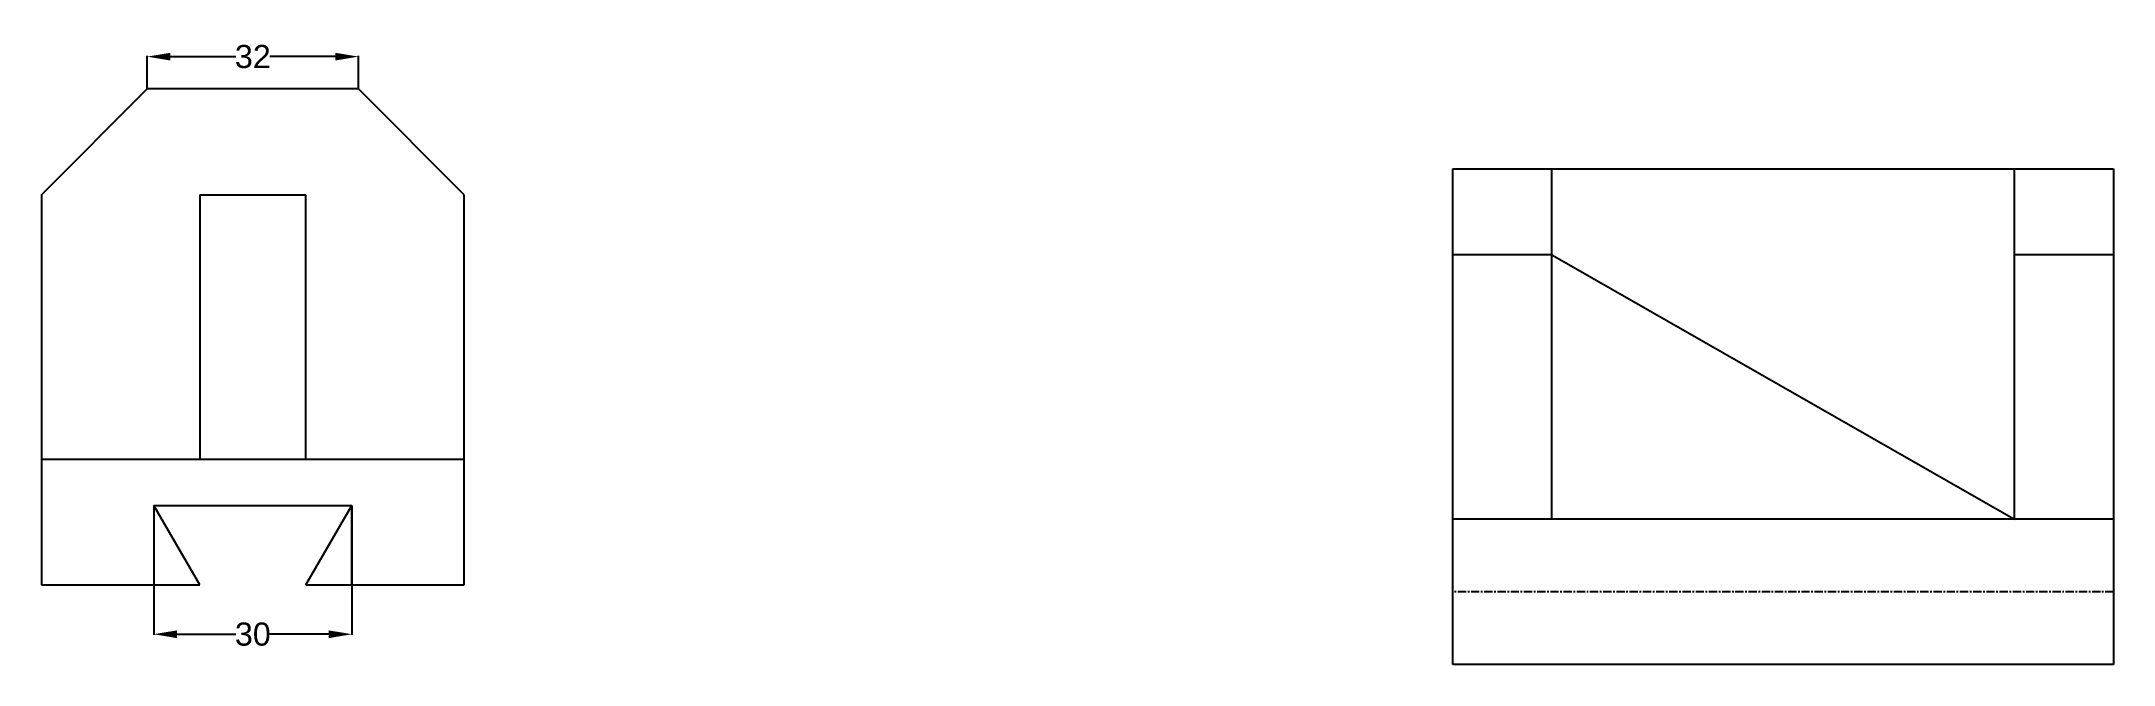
# Model space of a CAD drawing. Header units: inches. Extents: x 50 to 364, y 164 to 258.
import ezdxf

# ---------------------------------------------------------------- set-up
doc = ezdxf.new("R2010")
doc.units = ezdxf.units.IN
doc.header["$MEASUREMENT"] = 0
doc.linetypes.add('CENTER', pattern=[2, 1.25, -0.25, 0.25, -0.25])
doc.layers.get('Defpoints').update_dxf_attribs({"linetype": 'CENTER'})
doc.layers.add('Layer1', color=7, linetype='CENTER')
doc.styles.get("Standard").update_dxf_attribs({"font": 'arial.ttf'})
doc.dimstyles.new('AM_ANSI', dxfattribs={"dimtxt": 3.5, "dimasz": 3.5, "dimexe": 0.1, "dimexo": 0.05, "dimgap": 0.06, "dimtad": 0, "dimtih": 1, "dimtoh": 1, "dimdec": 0, "dimzin": 7, "dimdsep": 46, "dimtxsty": 'Standard', "dimcen": 0, "dimclrd": 256, "dimclre": 256, "dimclrt": 2, "dimadec": 0, "dimazin": 2, "dimtp": 0.1, "dimtm": 0.1, "dimtfac": 0.71, "dimtdec": 0, "dimtofl": 0, "dimtmove": 0, "dimatfit": 3, "dimfxl": 1, "dimtolj": 1, "dimtzin": 7, "dimlwd": -1, "dimlwe": -1, "dimarcsym": 1})

# ---------------------------------------------------------------- blocks, each defined once
blk = doc.blocks.new('*D5')
at = {"linetype": 'ByBlock', "transparency": 16777216}
for p, q in [((67.41, 187.59), (67.41, 168.05)), ((97.41, 187.59), (97.41, 168.05)), ((70.91, 168.15), (79.85, 168.15)), ((93.91, 168.15), (84.97, 168.15))]:
    blk.add_line(p, q, dxfattribs=at)
at = {"transparency": 16777216}
for points in [[(70.91, 168.73), (70.91, 167.56), (67.41, 168.15)], [(93.91, 168.73), (93.91, 167.56), (97.41, 168.15)]]:
    blk.add_solid(points, dxfattribs=at)
at = {"layer": 'Defpoints', "color": 0, "transparency": 16777216}
for p in [(67.41, 187.64), (97.41, 187.64), (97.41, 168.15)]:
    blk.add_point(p, dxfattribs=at)
at = {"color": 2, "transparency": 16777216, "insert": (82.41, 168.15), "char_height": 3.5, "attachment_point": 5}
blk.add_mtext('\\A1;30', dxfattribs=at)
blk = doc.blocks.new('*D6')
at = {"linetype": 'ByBlock', "transparency": 16777216}
for p, q in [((66.41, 250.69), (66.41, 255.63)), ((69.91, 255.53), (79.86, 255.53)), ((94.91, 255.53), (84.96, 255.53)), ((98.41, 250.69), (98.41, 255.63))]:
    blk.add_line(p, q, dxfattribs=at)
at = {"transparency": 16777216}
for points in [[(69.91, 256.11), (69.91, 254.95), (66.41, 255.53)], [(94.91, 256.11), (94.91, 254.95), (98.41, 255.53)]]:
    blk.add_solid(points, dxfattribs=at)
at = {"layer": 'Defpoints', "color": 0, "transparency": 16777216}
for p in [(98.41, 255.53), (66.41, 250.64), (98.41, 250.64)]:
    blk.add_point(p, dxfattribs=at)
at = {"color": 2, "transparency": 16777216, "insert": (82.41, 255.53), "char_height": 3.5, "attachment_point": 5}
blk.add_mtext('\\A1;32', dxfattribs=at)

msp = doc.modelspace()

# ---------------------------------------------------------------- linework, layer by layer
for p, q in [((50.41, 234.64), (66.41, 250.64)), ((98.41, 250.64), (66.41, 250.64)), ((114.41, 234.64), (98.41, 250.64)), ((264.06, 238.56), (364.06, 238.56)), ((264.06, 163.56), (264.06, 238.56)), ((279.06, 185.56), (279.06, 238.56)), ((349.06, 185.56), (349.06, 238.56)), ((364.06, 238.56), (364.06, 163.56)), ((50.41, 234.64), (50.41, 175.64)), ((74.41, 234.64), (74.41, 194.64)), ((74.41, 234.64), (90.41, 234.64)), ((90.41, 194.64), (90.41, 234.64)), ((114.41, 175.64), (114.41, 234.64)), ((279.06, 225.56), (264.06, 225.56)), ((279.06, 225.56), (349.06, 185.56)), ((364.06, 225.56), (349.06, 225.56)), ((50.41, 194.64), (114.41, 194.64)), ((67.41, 187.64), (97.41, 187.64)), ((74.41, 175.64), (67.41, 187.64)), ((67.41, 187.64), (67.41, 175.64)), ((90.41, 175.64), (97.41, 187.64)), ((97.41, 175.64), (97.41, 187.64)), ((364.06, 185.56), (264.06, 185.56)), ((50.41, 175.64), (74.41, 175.64)), ((90.41, 175.64), (114.41, 175.64)), ((364.06, 163.56), (264.06, 163.56))]:
    msp.add_line(p, q)
at = {"layer": 'Layer1'}
msp.add_line((364.06, 174.56), (264.06, 174.56), dxfattribs=at)

# ---------------------------------------------------------------- dimensions: what is measured, and where the dimension line sits
for base, p1, p2, picture, middle in [((98.41, 255.53), (66.41, 250.64), (98.41, 250.64), '*D6', (82.41, 255.53)), ((97.41, 168.15), (67.41, 187.64), (97.41, 187.64), '*D5', (82.41, 168.15))]:
    dim = msp.add_linear_dim(base=base, p1=p1, p2=p2, dimstyle='AM_ANSI')
    dim.commit()
    dim.dimension.update_dxf_attribs({"geometry": picture, "text_midpoint": middle})

doc.saveas('drawing.dxf')
